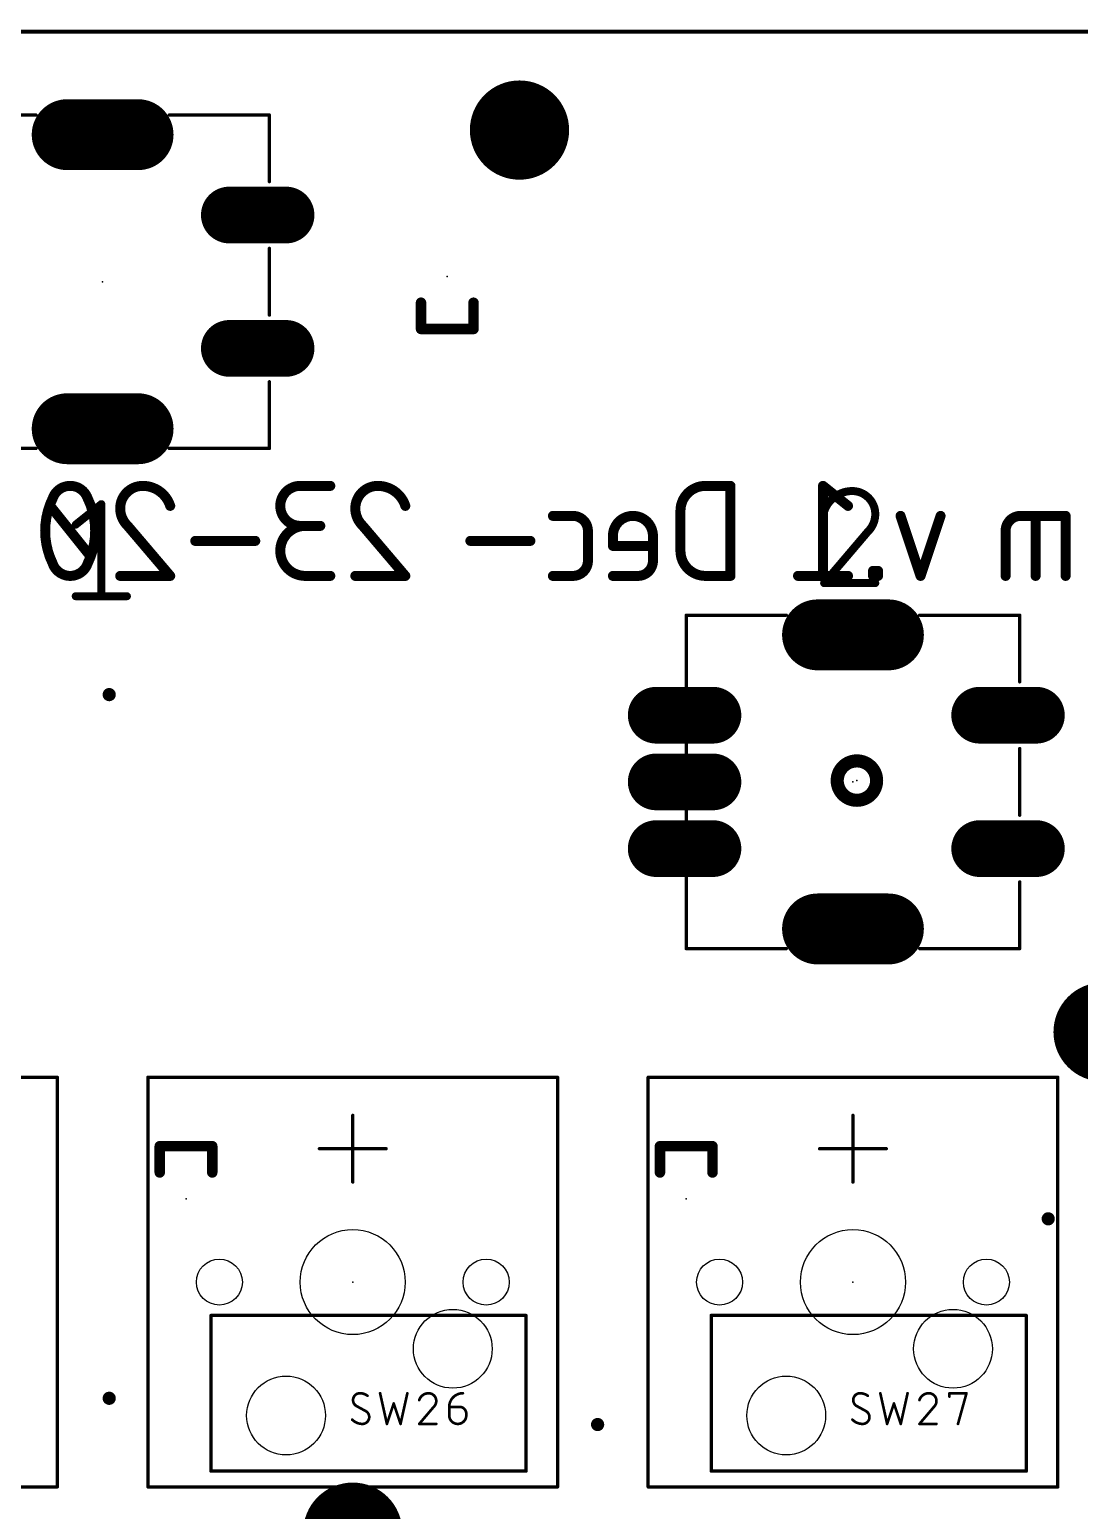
# Model space of a CAD drawing. Extents: x 0 to 305, y 0 to 96.
# Drawn here: x 206.8 to 246.7, y 38.9 to 95.3 of the extents above; entities that cross this region are included whole.
import ezdxf

# ---------------------------------------------------------------- set-up
doc = ezdxf.new("R2010")
doc.units = 0
for name, color, linetype in [('17', 110, 'CONTINUOUS'), ('18', 110, 'CONTINUOUS'), ('20', 31, 'CONTINUOUS'), ('21', 253, 'CONTINUOUS'), ('22', 253, 'CONTINUOUS'), ('23', 53, 'CONTINUOUS'), ('24', 53, 'CONTINUOUS'), ('39', 12, 'CONTINUOUS'), ('41', 12, 'CONTINUOUS')]:
    doc.layers.add(name, color=color, linetype=linetype)

# ---------------------------------------------------------------- blocks, each defined once
blk = doc.blocks.new('LONGP100')
at = {"const_width": 1}
blk.add_lwpolyline([(-0.5, 0), (0.5, 0)], dxfattribs=at)
at = {"const_width": 0.5}
for points in [[(-0.5, 0.25, 1), (-0.5, -0.25)], [(0.5, -0.25, 1), (0.5, 0.25)]]:
    blk.add_lwpolyline(points, format="xyb", dxfattribs=at)
blk = doc.blocks.new('OFFSETP100')
at = {"const_width": 1}
blk.add_lwpolyline([(0, 0), (1, 0)], dxfattribs=at)
at = {"const_width": 0.5}
for points in [[(0, 0.25, 1), (0, -0.25)], [(1, -0.25, 1), (1, 0.25)]]:
    blk.add_lwpolyline(points, format="xyb", dxfattribs=at)
blk = doc.blocks.new('ROUNDP')
at = {"const_width": 0.5}
blk.add_lwpolyline([(0, -0.25, 1), (0, 0.25, 1), (0, -0.25)], format="xyb", dxfattribs=at)
blk = doc.blocks.new('ROUNDV')
at = {"const_width": 0.5}
blk.add_lwpolyline([(0, -0.25, 1), (0, 0.25, 1), (0, -0.25)], format="xyb", dxfattribs=at)

msp = doc.modelspace()

# ---------------------------------------------------------------- linework, layer by layer
at = {"layer": '20'}
for points, const_width in [([(3.5, 95.25), (301.3, 95.25)], 0.1524), ([(211.25, 92.075), (207.85, 92.075)], 0.1), ([(207.85, 92.075), (207.85, 90.575)], 0.1), ([(211.25, 90.575), (211.25, 92.075)], 0.1), ([(207.85, 90.575), (211.25, 90.575)], 0.1), ([(207.85, 79.375), (207.85, 80.875)], 0.1), ([(207.85, 80.875), (211.25, 80.875)], 0.1), ([(211.25, 80.875), (211.25, 79.375)], 0.1), ([(211.25, 79.375), (207.85, 79.375)], 0.1), ([(239.825, 73.025), (236.425, 73.025)], 0.1), ([(236.425, 73.025), (236.425, 71.525)], 0.1), ([(239.825, 71.525), (239.825, 73.025)], 0.1), ([(236.425, 71.525), (239.825, 71.525)], 0.1), ([(236.425, 60.325), (236.425, 61.825)], 0.1), ([(236.425, 61.825), (239.825, 61.825)], 0.1), ([(239.825, 61.825), (239.825, 60.325)], 0.1), ([(239.825, 60.325), (236.425, 60.325)], 0.1)]:
    msp.add_lwpolyline(points, dxfattribs=dict(at, const_width=const_width))
at = {"layer": '20', "const_width": 0.05}
for points in [[(207.85, 92.1, 1), (207.85, 92.05)], [(207.875, 92.075, 1), (207.825, 92.075)], [(211.275, 92.075, 1), (211.225, 92.075)], [(211.25, 92.05, 1), (211.25, 92.1)], [(207.85, 90.6, 1), (207.85, 90.55)], [(207.825, 90.575, 1), (207.875, 90.575)], [(211.225, 90.575, 1), (211.275, 90.575)], [(211.25, 90.55, 1), (211.25, 90.6)], [(207.875, 80.875, 1), (207.825, 80.875)], [(207.85, 80.9, 1), (207.85, 80.85)], [(211.275, 80.875, 1), (211.225, 80.875)], [(211.25, 80.85, 1), (211.25, 80.9)], [(207.85, 79.4, 1), (207.85, 79.35)], [(207.825, 79.375, 1), (207.875, 79.375)], [(211.225, 79.375, 1), (211.275, 79.375)], [(211.25, 79.35, 1), (211.25, 79.4)], [(236.425, 73.05, 1), (236.425, 73)], [(236.45, 73.025, 1), (236.4, 73.025)], [(239.85, 73.025, 1), (239.8, 73.025)], [(239.825, 73, 1), (239.825, 73.05)], [(236.425, 71.55, 1), (236.425, 71.5)], [(236.4, 71.525, 1), (236.45, 71.525)], [(239.8, 71.525, 1), (239.85, 71.525)], [(239.825, 71.5, 1), (239.825, 71.55)], [(236.45, 61.825, 1), (236.4, 61.825)], [(236.425, 61.85, 1), (236.425, 61.8)], [(239.85, 61.825, 1), (239.8, 61.825)], [(239.825, 61.8, 1), (239.825, 61.85)], [(236.425, 60.35, 1), (236.425, 60.3)], [(236.4, 60.325, 1), (236.45, 60.325)], [(239.8, 60.325, 1), (239.85, 60.325)], [(239.825, 60.3, 1), (239.825, 60.35)]]:
    msp.add_lwpolyline(points, format="xyb", dxfattribs=at)
at = {"layer": '20'}
for centre, radius in [((219.075, 47.625), 2), ((238.125, 47.625), 2), ((213.995, 47.625), 0.8763), ((224.155, 47.625), 0.8763), ((233.045, 47.625), 0.8763), ((243.205, 47.625), 0.8763), ((222.885, 45.085), 1.5), ((241.935, 45.085), 1.5), ((216.535, 42.545), 1.5), ((235.585, 42.545), 1.5)]:
    msp.add_circle(centre, radius, dxfattribs=at)
at = {"layer": '21'}
for points, const_width in [([(238.0974, 77.7526, 0.3252), (237.0263, 76.9737)], 0.3048), ([(238.9737, 76.8763, 0.4142), (238.0974, 77.7526)], 0.3048), ([(238.0974, 77.8288, 1), (238.0974, 77.6764)], 0.1524), ([(238.0974, 77.6764, 1), (238.0974, 77.8288)], 0.1524), ([(209.5762, 77.2526, 1), (209.4238, 77.2526)], 0.1524), ([(209.5476, 77.1931, 1), (209.4524, 77.3121)], 0.1524), ([(236.9538, 76.9971, 1), (237.0988, 76.9502)], 0.1524), ([(238.6816, 76.1947, 0.2053), (238.9737, 76.8763)], 0.3048), ([(239.0499, 76.8763, 1), (238.8975, 76.8763)], 0.1524), ([(238.8975, 76.8763, 1), (239.0499, 76.8763)], 0.1524), ([(208.4787, 76.5332, 1), (208.5739, 76.4142)], 0.1524), ([(238.629, 76.2499, 1), (238.7341, 76.1396)], 0.1524), ([(238.7396, 76.1454, 1), (238.6235, 76.2441)], 0.1524), ([(208.5263, 73.8236, 1), (208.5263, 73.6712)], 0.1524), ([(210.4737, 73.6712, 1), (210.4737, 73.8236)], 0.1524), ([(237.0263, 74.3236, 1), (237.0263, 74.1712)], 0.1524), ([(236.9683, 74.2968, 1), (237.0844, 74.198)], 0.1524), ([(238.9737, 74.1712, 1), (238.9737, 74.3236)], 0.1524), ([(209.4238, 73.7474, 1), (209.5762, 73.7474)], 0.1524), ([(219.1068, 53.975, 1), (219.0433, 53.975)], 0.0635), ([(238.1567, 53.975, 1), (238.0933, 53.975)], 0.0635), ([(217.805, 52.7368, 1), (217.805, 52.6733)], 0.0635), ([(220.345, 52.6733, 1), (220.345, 52.7368)], 0.0635), ([(236.855, 52.7368, 1), (236.855, 52.6733)], 0.0635), ([(239.395, 52.6733, 1), (239.395, 52.7368)], 0.0635), ([(219.0433, 51.435, 1), (219.1068, 51.435)], 0.0635), ([(238.0933, 51.435, 1), (238.1567, 51.435)], 0.0635), ([(219.3457, 43.3922, 0.4142), (219.0861, 43.1326)], 0.1016), ([(219.6378, 43.2948, 0.1623), (219.3457, 43.3922)], 0.1016), ([(219.3457, 43.4176, 1), (219.3457, 43.3668)], 0.0508), ([(219.3457, 43.3668, 1), (219.3457, 43.4176)], 0.0508), ([(220.141, 43.3977, 1), (220.0914, 43.3867)], 0.0508), ([(221.1795, 43.3867, 1), (221.1299, 43.3977)], 0.0508), ([(221.9633, 43.3922, 0.3252), (221.6063, 43.1326)], 0.1016), ([(222.2554, 43.1001, 0.4142), (221.9633, 43.3922)], 0.1016), ([(221.9633, 43.4176, 1), (221.9633, 43.3668)], 0.0508), ([(221.9633, 43.3668, 1), (221.9633, 43.4176)], 0.0508), ([(223.2686, 43.3922, 0.4142), (222.7493, 42.8729)], 0.1016), ([(223.2686, 43.3668, 1), (223.2686, 43.4176)], 0.0508), ([(238.3957, 43.3922, 0.4142), (238.1361, 43.1326)], 0.1016), ([(238.6878, 43.2948, 0.1623), (238.3957, 43.3922)], 0.1016), ([(238.3957, 43.4176, 1), (238.3957, 43.3668)], 0.0508), ([(238.3957, 43.3668, 1), (238.3957, 43.4176)], 0.0508), ([(239.191, 43.3977, 1), (239.1414, 43.3867)], 0.0508), ([(240.2295, 43.3867, 1), (240.1799, 43.3977)], 0.0508), ([(241.0133, 43.3922, 0.3252), (240.6563, 43.1326)], 0.1016), ([(241.3054, 43.1001, 0.4142), (241.0133, 43.3922)], 0.1016), ([(241.0133, 43.4176, 1), (241.0133, 43.3668)], 0.0508), ([(241.0133, 43.3668, 1), (241.0133, 43.4176)], 0.0508), ([(241.8247, 43.3922, 1), (241.7739, 43.3922)], 0.0508), ([(241.7993, 43.4176, 1), (241.7993, 43.3668)], 0.0508), ([(242.4729, 43.3854, 1), (242.4239, 43.399)], 0.0508), ([(242.4484, 43.3668, 1), (242.4484, 43.4176)], 0.0508), ([(219.0861, 43.1326, 0.2656), (219.2159, 42.9054)], 0.1016), ([(219.1114, 43.1326, 1), (219.0607, 43.1326)], 0.0508), ([(219.0607, 43.1326, 1), (219.1114, 43.1326)], 0.0508), ([(219.228, 42.9277, 1), (219.2037, 42.8831)], 0.0508), ([(219.203, 42.8835, 1), (219.2288, 42.9272)], 0.0508), ([(219.6226, 43.2745, 1), (219.653, 43.3152)], 0.0508), ([(220.6595, 43.0108, 1), (220.6114, 42.9947)], 0.0508), ([(220.6595, 42.9947, 1), (220.6114, 43.0108)], 0.0508), ([(221.5821, 43.1404, 1), (221.6305, 43.1247)], 0.0508), ([(222.158, 42.8729, 0.2053), (222.2554, 43.1001)], 0.1016), ([(222.1405, 42.8913, 1), (222.1756, 42.8545)], 0.0508), ([(222.1774, 42.8565, 1), (222.1387, 42.8894)], 0.0508), ([(222.2808, 43.1001, 1), (222.23, 43.1001)], 0.0508), ([(222.23, 43.1001, 1), (222.2808, 43.1001)], 0.0508), ([(222.7493, 42.8983, 1), (222.7493, 42.8475)], 0.0508), ([(222.7747, 42.8729, 1), (222.7239, 42.8729)], 0.0508), ([(222.7239, 42.8729, 1), (222.7747, 42.8729)], 0.0508), ([(223.3984, 42.6133, 0.4142), (223.1388, 42.8729)], 0.1016), ([(223.1388, 42.8983, 1), (223.1388, 42.8475)], 0.0508), ([(223.1388, 42.8475, 1), (223.1388, 42.8983)], 0.0508), ([(238.1361, 43.1326, 0.2656), (238.2659, 42.9054)], 0.1016), ([(238.1614, 43.1326, 1), (238.1107, 43.1326)], 0.0508), ([(238.1107, 43.1326, 1), (238.1615, 43.1326)], 0.0508), ([(238.278, 42.9277, 1), (238.2537, 42.8831)], 0.0508), ([(238.253, 42.8835, 1), (238.2788, 42.9272)], 0.0508), ([(238.6726, 43.2745, 1), (238.703, 43.3152)], 0.0508), ([(239.7095, 43.0108, 1), (239.6614, 42.9947)], 0.0508), ([(239.7095, 42.9947, 1), (239.6614, 43.0108)], 0.0508), ([(240.6321, 43.1404, 1), (240.6805, 43.1247)], 0.0508), ([(241.208, 42.8729, 0.2053), (241.3054, 43.1001)], 0.1016), ([(241.1905, 42.8913, 1), (241.2256, 42.8545)], 0.0508), ([(241.2274, 42.8565, 1), (241.1887, 42.8894)], 0.0508), ([(241.3308, 43.1001, 1), (241.28, 43.1001)], 0.0508), ([(241.28, 43.1001, 1), (241.3308, 43.1001)], 0.0508), ([(241.7739, 43.2624, 1), (241.8247, 43.2624)], 0.0508), ([(219.0536, 42.3861, 0.2), (219.4431, 42.2238)], 0.1016), ([(219.0716, 42.404, 1), (219.0356, 42.3682)], 0.0508), ([(219.4431, 42.2238, 0.4142), (219.7027, 42.4834)], 0.1016), ([(219.7027, 42.4834, 0.2656), (219.5729, 42.7106)], 0.1016), ([(219.5858, 42.7325, 1), (219.56, 42.6887)], 0.0508), ([(219.5607, 42.6883, 1), (219.585, 42.7329)], 0.0508), ([(219.7281, 42.4834, 1), (219.6773, 42.4834)], 0.0508), ([(219.6773, 42.4834, 1), (219.7281, 42.4834)], 0.0508), ([(222.7493, 42.5484, 1), (223.3984, 42.5484)], 0.1016), ([(222.7747, 42.5484, 1), (222.7239, 42.5484)], 0.0508), ([(222.7239, 42.5484, 1), (222.7747, 42.5484)], 0.0508), ([(223.4238, 42.6133, 1), (223.373, 42.6133)], 0.0508), ([(223.373, 42.6133, 1), (223.4238, 42.6133)], 0.0508), ([(223.4238, 42.5484, 1), (223.373, 42.5484)], 0.0508), ([(223.373, 42.5484, 1), (223.4238, 42.5484)], 0.0508), ([(238.1036, 42.3861, 0.2), (238.4931, 42.2238)], 0.1016), ([(238.1216, 42.404, 1), (238.0856, 42.3682)], 0.0508), ([(238.4931, 42.2238, 0.4142), (238.7527, 42.4834)], 0.1016), ([(238.7527, 42.4834, 0.2656), (238.6229, 42.7106)], 0.1016), ([(238.6358, 42.7325, 1), (238.61, 42.6887)], 0.0508), ([(238.6107, 42.6883, 1), (238.635, 42.7329)], 0.0508), ([(238.7781, 42.4834, 1), (238.7273, 42.4834)], 0.0508), ([(238.7273, 42.4834, 1), (238.7781, 42.4834)], 0.0508), ([(219.4431, 42.2492, 1), (219.4431, 42.1984)], 0.0508), ([(219.4431, 42.1984, 1), (219.4431, 42.2492)], 0.0508), ([(220.3517, 42.2318, 1), (220.3999, 42.2158)], 0.0508), ([(220.351, 42.2183, 1), (220.4006, 42.2293)], 0.0508), ([(220.8703, 42.2293, 1), (220.9199, 42.2183)], 0.0508), ([(220.871, 42.2158, 1), (220.9192, 42.2318)], 0.0508), ([(221.5869, 42.2403, 1), (221.6256, 42.2073)], 0.0508), ([(221.6063, 42.2492, 1), (221.6063, 42.1984)], 0.0508), ([(222.2554, 42.1984, 1), (222.2554, 42.2492)], 0.0508), ([(238.4931, 42.2492, 1), (238.4931, 42.1984)], 0.0508), ([(238.4931, 42.1984, 1), (238.4931, 42.2492)], 0.0508), ([(239.4017, 42.2318, 1), (239.4499, 42.2158)], 0.0508), ([(239.401, 42.2183, 1), (239.4506, 42.2293)], 0.0508), ([(239.9203, 42.2293, 1), (239.9699, 42.2183)], 0.0508), ([(239.921, 42.2158, 1), (239.9692, 42.2318)], 0.0508), ([(240.6369, 42.2403, 1), (240.6756, 42.2073)], 0.0508), ([(240.6563, 42.2492, 1), (240.6563, 42.1984)], 0.0508), ([(241.3054, 42.1984, 1), (241.3054, 42.2492)], 0.0508), ([(242.0994, 42.2306, 1), (242.1483, 42.217)], 0.0508)]:
    msp.add_lwpolyline(points, format="xyb", dxfattribs=dict(at, const_width=const_width))
for points, const_width in [([(208.5263, 76.4737), (209.5, 77.2526)], 0.3048), ([(209.5, 77.2526), (209.5, 73.7474)], 0.3048), ([(238.6816, 76.1947), (237.0263, 74.2474)], 0.3048), ([(208.5263, 73.7474), (210.4737, 73.7474)], 0.3048), ([(237.0263, 74.2474), (238.9737, 74.2474)], 0.3048), ([(219.075, 51.435), (219.075, 53.975)], 0.127), ([(238.125, 51.435), (238.125, 53.975)], 0.127), ([(220.345, 52.705), (217.805, 52.705)], 0.127), ([(239.395, 52.705), (236.855, 52.705)], 0.127), ([(220.1162, 43.3922), (220.3758, 42.2238)], 0.1016), ([(220.8951, 42.2238), (221.1547, 43.3922)], 0.1016), ([(239.1662, 43.3922), (239.4258, 42.2238)], 0.1016), ([(239.9451, 42.2238), (240.2047, 43.3922)], 0.1016), ([(241.7993, 43.2624), (241.7993, 43.3922)], 0.1016), ([(241.7993, 43.3922), (242.4484, 43.3922)], 0.1016), ([(242.4484, 43.3922), (242.1238, 42.2238)], 0.1016), ([(219.5729, 42.7106), (219.2159, 42.9054)], 0.1016), ([(220.3758, 42.2238), (220.6355, 43.0027)], 0.1016), ([(220.6355, 43.0027), (220.8951, 42.2238)], 0.1016), ([(222.158, 42.8729), (221.6063, 42.2238)], 0.1016), ([(222.7493, 42.8729), (223.1388, 42.8729)], 0.1016), ([(222.7493, 42.5484), (222.7493, 42.8729)], 0.1016), ([(238.6229, 42.7106), (238.2659, 42.9054)], 0.1016), ([(239.4258, 42.2238), (239.6855, 43.0027)], 0.1016), ([(239.6855, 43.0027), (239.9451, 42.2238)], 0.1016), ([(241.208, 42.8729), (240.6563, 42.2238)], 0.1016), ([(223.3984, 42.6133), (223.3984, 42.5484)], 0.1016), ([(221.6063, 42.2238), (222.2554, 42.2238)], 0.1016), ([(240.6563, 42.2238), (241.3054, 42.2238)], 0.1016)]:
    msp.add_lwpolyline(points, dxfattribs=dict(at, const_width=const_width))
at = {"layer": '22'}
for points, const_width in [([(221.675, 83.925), (221.675, 84.925)], 0.4), ([(223.675, 84.925), (223.675, 83.925)], 0.4), ([(223.675, 83.925), (221.675, 83.925)], 0.4), ([(218.2199, 77.9495), (217.0769, 77.9495)], 0.381), ([(233.4599, 77.9495), (232.5074, 77.9495)], 0.381), ([(233.4599, 74.5205), (233.4599, 77.9495)], 0.381), ([(237.9366, 77.1875), (236.9841, 77.9495)], 0.381), ([(236.9841, 77.9495), (236.9841, 74.5205)], 0.381), ([(209.0759, 75.2825), (207.5519, 77.1875)], 0.381), ([(227.4591, 76.8065), (226.6971, 76.8065)], 0.381), ([(231.5549, 76.997), (231.5549, 75.473)], 0.381), ([(240.6989, 74.5205), (239.9369, 76.8065)], 0.381), ([(241.4609, 76.8065), (240.6989, 74.5205)], 0.381), ([(246.2234, 76.8065), (244.5089, 76.8065)], 0.381), ([(245.0804, 74.5205), (245.0804, 76.8065)], 0.381), ([(246.2234, 74.5205), (246.2234, 76.8065)], 0.381), ([(210.5046, 76.4255), (212.1239, 74.5205)], 0.381), ([(217.0769, 76.4255), (217.8389, 76.4255)], 0.381), ([(219.4581, 76.4255), (221.0774, 74.5205)], 0.381), ([(228.0306, 75.092), (228.0306, 76.235)], 0.381), ([(228.9831, 76.0445), (228.9831, 75.6635)], 0.381), ([(230.5071, 75.092), (230.5071, 76.0445)], 0.381), ([(243.9374, 76.235), (243.9374, 74.5205)], 0.381), ([(215.3624, 75.854), (213.0764, 75.854)], 0.381), ([(225.8399, 75.854), (223.5539, 75.854)], 0.381), ([(228.9831, 75.6635), (230.5071, 75.6635)], 0.381), ([(212.1239, 74.5205), (210.2189, 74.5205)], 0.381), ([(218.2199, 74.5205), (217.2674, 74.5205)], 0.381), ([(221.0774, 74.5205), (219.1724, 74.5205)], 0.381), ([(226.6971, 74.5205), (227.4591, 74.5205)], 0.381), ([(228.9831, 74.5205), (229.9356, 74.5205)], 0.381), ([(232.5074, 74.5205), (233.4599, 74.5205)], 0.381), ([(237.9366, 74.5205), (236.0316, 74.5205)], 0.381), ([(239.0796, 74.711), (238.8891, 74.711)], 0.381), ([(238.8891, 74.711), (238.8891, 74.5205)], 0.381), ([(238.8891, 74.5205), (239.0796, 74.5205)], 0.381), ([(239.0796, 74.5205), (239.0796, 74.711)], 0.381), ([(211.725, 51.8), (211.725, 52.8)], 0.4), ([(211.725, 52.8), (213.725, 52.8)], 0.4), ([(213.725, 52.8), (213.725, 51.8)], 0.4), ([(230.775, 51.8), (230.775, 52.8)], 0.4), ([(230.775, 52.8), (232.775, 52.8)], 0.4), ([(232.775, 52.8), (232.775, 51.8)], 0.4)]:
    msp.add_lwpolyline(points, dxfattribs=dict(at, const_width=const_width))
for points, const_width in [([(221.775, 84.925, 1), (221.575, 84.925)], 0.2), ([(223.775, 84.925, 1), (223.575, 84.925)], 0.2), ([(221.675, 84.025, 1), (221.675, 83.825)], 0.2), ([(223.675, 83.825, 1), (223.675, 84.025)], 0.2), ([(221.575, 83.925, 1), (221.775, 83.925)], 0.2), ([(223.575, 83.925, 1), (223.775, 83.925)], 0.2), ([(208.3139, 77.9495, 0.3205), (207.6471, 77.4733)], 0.381), ([(208.9806, 77.4733, 0.3205), (208.3139, 77.9495)], 0.381), ([(208.3139, 78.0447, 1), (208.3139, 77.8543)], 0.1905), ([(208.3139, 77.8543, 1), (208.3139, 78.0447)], 0.1905), ([(211.0761, 77.9495, 0.4142), (210.2189, 77.0923)], 0.381), ([(212.1239, 77.1875, 0.3252), (211.0761, 77.9495)], 0.381), ([(211.0761, 78.0447, 1), (211.0761, 77.8543)], 0.1905), ([(211.0761, 77.8543, 1), (211.0761, 78.0447)], 0.1905), ([(217.0769, 77.9495, 1), (217.0769, 76.4255)], 0.381), ([(217.0769, 78.0447, 1), (217.0769, 77.8543)], 0.1905), ([(217.0769, 77.8543, 1), (217.0769, 78.0447)], 0.1905), ([(218.2199, 77.8543, 1), (218.2199, 78.0447)], 0.1905), ([(220.0296, 77.9495, 0.4142), (219.1724, 77.0923)], 0.381), ([(221.0774, 77.1875, 0.3252), (220.0296, 77.9495)], 0.381), ([(220.0296, 78.0447, 1), (220.0296, 77.8543)], 0.1905), ([(220.0296, 77.8543, 1), (220.0296, 78.0447)], 0.1905), ([(232.5074, 77.9495, 0.4142), (231.5549, 76.997)], 0.381), ([(232.5074, 78.0447, 1), (232.5074, 77.8543)], 0.1905), ([(232.5074, 77.8543, 1), (232.5074, 78.0447)], 0.1905), ([(233.5551, 77.9495, 1), (233.3646, 77.9495)], 0.1905), ([(233.4599, 77.8543, 1), (233.4599, 78.0447)], 0.1905), ([(237.0436, 78.0239, 1), (236.9246, 77.8751)], 0.1905), ([(237.0794, 77.9495, 1), (236.8889, 77.9495)], 0.1905), ([(207.6471, 77.4733, 0.1139), (207.3614, 76.235)], 0.381), ([(207.6263, 77.247, 1), (207.4775, 77.128)], 0.1905), ([(207.557, 77.5041, 1), (207.7372, 77.4424)], 0.1905), ([(207.7327, 77.4315, 1), (207.5615, 77.515)], 0.1905), ([(209.2664, 76.235, 0.1139), (208.9806, 77.4733)], 0.381), ([(209.0662, 77.515, 1), (208.895, 77.4315)], 0.1905), ([(208.8905, 77.4424, 1), (209.0707, 77.5041)], 0.1905), ([(210.3141, 77.0923, 1), (210.1236, 77.0922)], 0.1905), ([(210.2189, 77.0923, 0.2053), (210.5046, 76.4255)], 0.381), ([(212.0333, 77.1582, 1), (212.2145, 77.2168)], 0.1905), ([(219.2676, 77.0923, 1), (219.0771, 77.0922)], 0.1905), ([(219.1724, 77.0923, 0.2053), (219.4581, 76.4255)], 0.381), ([(220.9868, 77.1582, 1), (221.168, 77.2168)], 0.1905), ([(237.8771, 77.1131, 1), (237.9961, 77.2619)], 0.1905), ([(210.1236, 77.0923, 1), (210.3141, 77.0923)], 0.1905), ([(219.0771, 77.0923, 1), (219.2676, 77.0923)], 0.1905), ([(226.6971, 76.9017, 1), (226.6971, 76.7113)], 0.1905), ([(228.0306, 76.235, 0.4142), (227.4591, 76.8065)], 0.381), ([(227.4591, 76.9017, 1), (227.4591, 76.7113)], 0.1905), ([(227.4591, 76.7113, 1), (227.4591, 76.9017)], 0.1905), ([(230.5071, 76.0445, 1), (228.9831, 76.0445)], 0.381), ([(231.6501, 76.997, 1), (231.4596, 76.997)], 0.1905), ([(231.4596, 76.997, 1), (231.6501, 76.997)], 0.1905), ([(240.0272, 76.8366, 1), (239.8465, 76.7764)], 0.1905), ([(241.5512, 76.7764, 1), (241.3705, 76.8366)], 0.1905), ([(244.5089, 76.8065, 0.4142), (243.9374, 76.235)], 0.381), ([(244.5089, 76.9017, 1), (244.5089, 76.7113)], 0.1905), ([(244.5089, 76.7113, 1), (244.5089, 76.9017)], 0.1905), ([(245.1756, 76.8065, 1), (244.9851, 76.8065)], 0.1905), ([(246.3186, 76.8065, 1), (246.1281, 76.8065)], 0.1905), ([(246.2234, 76.7113, 1), (246.2234, 76.9017)], 0.1905), ([(207.3614, 76.235, 0.1139), (207.6471, 74.9968)], 0.381), ([(207.4566, 76.235, 1), (207.2661, 76.235)], 0.1905), ([(207.2661, 76.235, 1), (207.4566, 76.235)], 0.1905), ([(208.9806, 74.9968, 0.1139), (209.2664, 76.235)], 0.381), ([(209.3616, 76.235, 1), (209.1711, 76.235)], 0.1905), ([(209.1711, 76.235, 1), (209.3616, 76.235)], 0.1905), ([(210.5772, 76.4872, 1), (210.4321, 76.3638)], 0.1905), ([(210.4389, 76.3565, 1), (210.5703, 76.4945)], 0.1905), ([(217.2674, 76.4255, 1), (217.2674, 74.5205)], 0.381), ([(217.0769, 76.5207, 1), (217.0769, 76.3303)], 0.1905), ([(217.0769, 76.3303, 1), (217.0769, 76.5207)], 0.1905), ([(217.2674, 76.3303, 1), (217.2674, 76.5207)], 0.1905), ([(217.8389, 76.3303, 1), (217.8389, 76.5207)], 0.1905), ([(219.5307, 76.4872, 1), (219.3856, 76.3638)], 0.1905), ([(219.3924, 76.3565, 1), (219.5238, 76.4945)], 0.1905), ([(228.1259, 76.235, 1), (227.9354, 76.235)], 0.1905), ([(227.9354, 76.235, 1), (228.1259, 76.235)], 0.1905), ([(229.0784, 76.0445, 1), (228.8879, 76.0445)], 0.1905), ([(228.8879, 76.0445, 1), (229.0784, 76.0445)], 0.1905), ([(230.6024, 76.0445, 1), (230.4119, 76.0445)], 0.1905), ([(230.4119, 76.0445, 1), (230.6024, 76.0445)], 0.1905), ([(244.0326, 76.235, 1), (243.8421, 76.235)], 0.1905), ([(243.8421, 76.235, 1), (244.0326, 76.235)], 0.1905), ([(213.0764, 75.9492, 1), (213.0764, 75.7588)], 0.1905), ([(215.3624, 75.7588, 1), (215.3624, 75.9492)], 0.1905), ([(223.5539, 75.9492, 1), (223.5539, 75.7588)], 0.1905), ([(225.8399, 75.7588, 1), (225.8399, 75.9492)], 0.1905), ([(228.9831, 75.7587, 1), (228.9831, 75.5683)], 0.1905), ([(228.8879, 75.6635, 1), (229.0784, 75.6635)], 0.1905), ([(230.5071, 75.5683, 1), (230.5071, 75.7587)], 0.1905), ([(231.6501, 75.473, 1), (231.4596, 75.473)], 0.1905), ([(231.5549, 75.473, 0.4142), (232.5074, 74.5205)], 0.381), ([(207.6471, 74.9968, 0.3205), (208.3139, 74.5205)], 0.381), ([(207.7372, 75.0276, 1), (207.557, 74.9659)], 0.1905), ([(207.5615, 74.955, 1), (207.7327, 75.0385)], 0.1905), ([(208.3139, 74.5205, 0.3205), (208.9806, 74.9968)], 0.381), ([(208.895, 75.0385, 1), (209.0662, 74.955)], 0.1905), ([(209.0707, 74.9659, 1), (208.8905, 75.0276)], 0.1905), ([(209.0015, 75.223, 1), (209.1503, 75.342)], 0.1905), ([(227.4591, 74.5205, 0.4142), (228.0306, 75.092)], 0.381), ([(228.1259, 75.092, 1), (227.9354, 75.092)], 0.1905), ([(227.9354, 75.092, 1), (228.1259, 75.092)], 0.1905), ([(229.9356, 74.5205, 0.4142), (230.5071, 75.092)], 0.381), ([(230.6024, 75.092, 1), (230.4119, 75.092)], 0.1905), ([(230.4119, 75.092, 1), (230.6024, 75.092)], 0.1905), ([(231.4596, 75.473, 1), (231.6501, 75.473)], 0.1905), ([(208.3139, 74.6157, 1), (208.3139, 74.4253)], 0.1905), ([(208.3139, 74.4253, 1), (208.3139, 74.6157)], 0.1905), ([(210.2189, 74.6157, 1), (210.2189, 74.4253)], 0.1905), ([(212.0513, 74.4588, 1), (212.1964, 74.5822)], 0.1905), ([(212.1239, 74.4253, 1), (212.1239, 74.6157)], 0.1905), ([(217.2674, 74.6157, 1), (217.2674, 74.4253)], 0.1905), ([(217.2674, 74.4253, 1), (217.2674, 74.6157)], 0.1905), ([(218.2199, 74.4253, 1), (218.2199, 74.6157)], 0.1905), ([(219.1724, 74.6157, 1), (219.1724, 74.4253)], 0.1905), ([(221.0048, 74.4588, 1), (221.1499, 74.5822)], 0.1905), ([(221.0774, 74.4253, 1), (221.0774, 74.6157)], 0.1905), ([(226.6971, 74.6157, 1), (226.6971, 74.4253)], 0.1905), ([(227.4591, 74.6157, 1), (227.4591, 74.4253)], 0.1905), ([(227.4591, 74.4253, 1), (227.4591, 74.6157)], 0.1905), ([(228.9831, 74.6157, 1), (228.9831, 74.4253)], 0.1905), ([(229.9356, 74.6157, 1), (229.9356, 74.4253)], 0.1905), ([(229.9356, 74.4253, 1), (229.9356, 74.6157)], 0.1905), ([(232.5074, 74.6157, 1), (232.5074, 74.4253)], 0.1905), ([(232.5074, 74.4253, 1), (232.5074, 74.6157)], 0.1905), ([(233.3646, 74.5205, 1), (233.5551, 74.5205)], 0.1905), ([(233.4599, 74.4253, 1), (233.4599, 74.6157)], 0.1905), ([(236.0316, 74.6157, 1), (236.0316, 74.4253)], 0.1905), ([(236.8889, 74.5205, 1), (237.0794, 74.5205)], 0.1905), ([(237.9366, 74.4253, 1), (237.9366, 74.6157)], 0.1905), ([(238.9844, 74.711, 1), (238.7939, 74.711)], 0.1905), ([(238.8891, 74.8062, 1), (238.8891, 74.6158)], 0.1905), ([(238.8891, 74.6157, 1), (238.8891, 74.4253)], 0.1905), ([(238.7939, 74.5205, 1), (238.9844, 74.5205)], 0.1905), ([(239.1749, 74.711, 1), (238.9844, 74.711)], 0.1905), ([(238.9844, 74.5205, 1), (239.1749, 74.5205)], 0.1905), ([(239.0796, 74.6158, 1), (239.0796, 74.8062)], 0.1905), ([(239.0796, 74.4253, 1), (239.0796, 74.6157)], 0.1905), ([(240.6085, 74.5506, 1), (240.7892, 74.4904)], 0.1905), ([(240.6085, 74.4904, 1), (240.7892, 74.5506)], 0.1905), ([(243.8421, 74.5205, 1), (244.0326, 74.5205)], 0.1905), ([(244.9851, 74.5205, 1), (245.1756, 74.5205)], 0.1905), ([(246.1281, 74.5205, 1), (246.3186, 74.5205)], 0.1905), ([(211.825, 52.8, 1), (211.625, 52.8)], 0.2), ([(211.725, 52.9, 1), (211.725, 52.7)], 0.2), ([(213.825, 52.8, 1), (213.625, 52.8)], 0.2), ([(213.725, 52.7, 1), (213.725, 52.9)], 0.2), ([(230.875, 52.8, 1), (230.675, 52.8)], 0.2), ([(230.775, 52.9, 1), (230.775, 52.7)], 0.2), ([(232.875, 52.8, 1), (232.675, 52.8)], 0.2), ([(232.775, 52.7, 1), (232.775, 52.9)], 0.2), ([(211.625, 51.8, 1), (211.825, 51.8)], 0.2), ([(213.625, 51.8, 1), (213.825, 51.8)], 0.2), ([(230.675, 51.8, 1), (230.875, 51.8)], 0.2), ([(232.675, 51.8, 1), (232.875, 51.8)], 0.2)]:
    msp.add_lwpolyline(points, format="xyb", dxfattribs=dict(at, const_width=const_width))
at = {"layer": '23'}
for p in [(225.425, 91.5), (209.55, 85.725), (238.125, 66.675), (238.275, 66.725), (219.075, 47.625), (238.125, 47.625)]:
    msp.add_point(p, dxfattribs=at)
at = {"layer": '24'}
for p in [(222.675, 85.925), (212.725, 50.8), (231.775, 50.8)]:
    msp.add_point(p, dxfattribs=at)
at = {"layer": '39', "const_width": 0.127}
for points in [[(203.2, 92.075), (207.01, 92.075)], [(212.09, 92.075), (215.9, 92.075)], [(215.9, 92.075), (215.9, 89.535)], [(215.9, 84.455), (215.9, 86.995)], [(215.9, 79.375), (215.9, 81.915)], [(207.01, 79.375), (203.2, 79.375)], [(215.9, 79.375), (212.09, 79.375)], [(231.775, 60.325), (231.775, 73.025)], [(231.775, 73.025), (235.585, 73.025)], [(240.665, 73.025), (244.475, 73.025)], [(244.475, 73.025), (244.475, 70.485)], [(244.475, 65.405), (244.475, 67.945)], [(244.475, 60.325), (244.475, 62.865)], [(235.585, 60.325), (231.775, 60.325)], [(244.475, 60.325), (240.665, 60.325)], [(192.225, 55.425), (207.825, 55.425)], [(207.825, 55.425), (207.825, 39.825)], [(211.275, 39.825), (211.275, 55.425)], [(211.275, 55.425), (226.875, 55.425)], [(226.875, 55.425), (226.875, 39.825)], [(230.325, 39.825), (230.325, 55.425)], [(230.325, 55.425), (245.925, 55.425)], [(245.925, 55.425), (245.925, 39.825)], [(225.675, 46.355), (213.675, 46.355)], [(213.675, 46.355), (213.675, 40.425)], [(225.675, 40.425), (225.675, 46.355)], [(244.725, 46.355), (232.725, 46.355)], [(232.725, 46.355), (232.725, 40.425)], [(244.725, 40.425), (244.725, 46.355)], [(213.675, 40.425), (225.675, 40.425)], [(232.725, 40.425), (244.725, 40.425)], [(207.825, 39.825), (192.225, 39.825)], [(226.875, 39.825), (211.275, 39.825)], [(245.925, 39.825), (230.325, 39.825)]]:
    msp.add_lwpolyline(points, dxfattribs=at)
at = {"layer": '39'}
for points, const_width in [([(207.01, 92.0433, 1), (207.01, 92.1068)], 0.0635), ([(212.09, 92.1068, 1), (212.09, 92.0433)], 0.0635), ([(215.9317, 92.075, 1), (215.8683, 92.075)], 0.0635), ([(215.9, 92.0433, 1), (215.9, 92.1068)], 0.0635), ([(215.8683, 89.535, 1), (215.9317, 89.535)], 0.0635), ([(215.9317, 86.995, 1), (215.8683, 86.995)], 0.0635), ([(215.8683, 84.455, 1), (215.9317, 84.455)], 0.0635), ([(215.9317, 81.915, 1), (215.8683, 81.915)], 0.0635), ([(207.01, 79.3432, 1), (207.01, 79.4068)], 0.0635), ([(212.09, 79.4068, 1), (212.09, 79.3432)], 0.0635), ([(215.8683, 79.375, 1), (215.9317, 79.375)], 0.0635), ([(215.9, 79.3432, 1), (215.9, 79.4068)], 0.0635), ([(231.775, 73.0568, 1), (231.775, 72.9933)], 0.0635), ([(231.8067, 73.025, 1), (231.7433, 73.025)], 0.0635), ([(235.585, 72.9933, 1), (235.585, 73.0568)], 0.0635), ([(240.665, 73.0568, 1), (240.665, 72.9933)], 0.0635), ([(244.5068, 73.025, 1), (244.4433, 73.025)], 0.0635), ([(244.475, 72.9933, 1), (244.475, 73.0568)], 0.0635), ([(244.4433, 70.485, 1), (244.5068, 70.485)], 0.0635), ([(238.275, 67.475, 0.4142), (237.525, 66.725)], 0.5), ([(239.025, 66.725, 0.4142), (238.275, 67.475)], 0.5), ([(238.275, 67.6, 1), (238.275, 67.35)], 0.25), ([(238.275, 67.35, 1), (238.275, 67.6)], 0.25), ([(244.5068, 67.945, 1), (244.4433, 67.945)], 0.0635), ([(237.525, 66.725, 0.4142), (238.275, 65.975)], 0.5), ([(237.65, 66.725, 1), (237.4, 66.725)], 0.25), ([(237.4, 66.725, 1), (237.65, 66.725)], 0.25), ([(238.275, 65.975, 0.4142), (239.025, 66.725)], 0.5), ([(239.15, 66.725, 1), (238.9, 66.725)], 0.25), ([(238.9, 66.725, 1), (239.15, 66.725)], 0.25), ([(238.275, 66.1, 1), (238.275, 65.85)], 0.25), ([(238.275, 65.85, 1), (238.275, 66.1)], 0.25), ([(244.4433, 65.405, 1), (244.5068, 65.405)], 0.0635), ([(244.5068, 62.865, 1), (244.4433, 62.865)], 0.0635), ([(231.775, 60.3568, 1), (231.775, 60.2933)], 0.0635), ([(231.7433, 60.325, 1), (231.8067, 60.325)], 0.0635), ([(235.585, 60.2933, 1), (235.585, 60.3568)], 0.0635), ([(240.665, 60.3568, 1), (240.665, 60.2933)], 0.0635), ([(244.4433, 60.325, 1), (244.5068, 60.325)], 0.0635), ([(244.475, 60.2933, 1), (244.475, 60.3568)], 0.0635), ([(207.8568, 55.425, 1), (207.7933, 55.425)], 0.0635), ([(207.825, 55.3933, 1), (207.825, 55.4568)], 0.0635), ([(211.275, 55.4568, 1), (211.275, 55.3933)], 0.0635), ([(211.3067, 55.425, 1), (211.2433, 55.425)], 0.0635), ([(226.9067, 55.425, 1), (226.8433, 55.425)], 0.0635), ([(226.875, 55.3933, 1), (226.875, 55.4568)], 0.0635), ([(230.325, 55.4568, 1), (230.325, 55.3933)], 0.0635), ([(230.3568, 55.425, 1), (230.2933, 55.425)], 0.0635), ([(245.9567, 55.425, 1), (245.8933, 55.425)], 0.0635), ([(245.925, 55.3933, 1), (245.925, 55.4568)], 0.0635), ([(213.675, 46.3868, 1), (213.675, 46.3233)], 0.0635), ([(213.7067, 46.355, 1), (213.6433, 46.355)], 0.0635), ([(225.7067, 46.355, 1), (225.6433, 46.355)], 0.0635), ([(225.675, 46.3233, 1), (225.675, 46.3868)], 0.0635), ([(232.725, 46.3868, 1), (232.725, 46.3233)], 0.0635), ([(232.7568, 46.355, 1), (232.6933, 46.355)], 0.0635), ([(244.7568, 46.355, 1), (244.6933, 46.355)], 0.0635), ([(244.725, 46.3233, 1), (244.725, 46.3868)], 0.0635), ([(213.675, 40.4568, 1), (213.675, 40.3933)], 0.0635), ([(213.6433, 40.425, 1), (213.7067, 40.425)], 0.0635), ([(225.6433, 40.425, 1), (225.7067, 40.425)], 0.0635), ([(225.675, 40.3933, 1), (225.675, 40.4568)], 0.0635), ([(232.725, 40.4568, 1), (232.725, 40.3933)], 0.0635), ([(232.6933, 40.425, 1), (232.7568, 40.425)], 0.0635), ([(244.6933, 40.425, 1), (244.7568, 40.425)], 0.0635), ([(244.725, 40.3933, 1), (244.725, 40.4568)], 0.0635), ([(207.7933, 39.825, 1), (207.8568, 39.825)], 0.0635), ([(207.825, 39.7933, 1), (207.825, 39.8568)], 0.0635), ([(211.275, 39.8568, 1), (211.275, 39.7933)], 0.0635), ([(211.2433, 39.825, 1), (211.3067, 39.825)], 0.0635), ([(226.8433, 39.825, 1), (226.9067, 39.825)], 0.0635), ([(226.875, 39.7933, 1), (226.875, 39.8568)], 0.0635), ([(230.325, 39.8568, 1), (230.325, 39.7933)], 0.0635), ([(230.2933, 39.825, 1), (230.3568, 39.825)], 0.0635), ([(245.8933, 39.825, 1), (245.9567, 39.825)], 0.0635), ([(245.925, 39.7933, 1), (245.925, 39.8568)], 0.0635)]:
    msp.add_lwpolyline(points, format="xyb", dxfattribs=dict(at, const_width=const_width))
at = {"layer": '41'}
for points, const_width in [([(238.275, 67.475, 0.4142), (237.525, 66.725)], 0.4826), ([(239.025, 66.725, 0.4142), (238.275, 67.475)], 0.4826), ([(238.275, 67.5957, 1), (238.275, 67.3544)], 0.2413), ([(238.275, 67.3544, 1), (238.275, 67.5957)], 0.2413), ([(237.6457, 66.725, 1), (237.4043, 66.725)], 0.2413), ([(237.4043, 66.725, 1), (237.6457, 66.725)], 0.2413), ([(237.525, 66.725, 0.4142), (238.275, 65.975)], 0.4826), ([(238.275, 65.975, 0.4142), (239.025, 66.725)], 0.4826), ([(239.1457, 66.725, 1), (238.9043, 66.725)], 0.2413), ([(238.9043, 66.725, 1), (239.1457, 66.725)], 0.2413), ([(238.275, 66.0957, 1), (238.275, 65.8544)], 0.2413), ([(238.275, 65.8544, 1), (238.275, 66.0957)], 0.2413)]:
    msp.add_lwpolyline(points, format="xyb", dxfattribs=dict(at, const_width=const_width))

# ---------------------------------------------------------------- block references
at = {"layer": '17'}
for name, p, xscale, yscale in [('ROUNDP', (225.425, 91.5), 3.78, 3.78), ('ROUNDP', (225.425, 91.5), 3.78, 3.78), ('OFFSETP100', (230.632, 69.215), 2.16, 2.16), ('OFFSETP100', (230.632, 69.215), 2.16, 2.16), ('OFFSETP100', (230.632, 66.675), 2.16, 2.16), ('OFFSETP100', (230.632, 66.675), 2.16, 2.16), ('OFFSETP100', (230.632, 64.135), 2.16, 2.16), ('OFFSETP100', (230.632, 64.135), 2.16, 2.16), ('ROUNDP', (247.65, 57.15), 3.78, 3.78), ('ROUNDP', (247.65, 57.15), 3.78, 3.78), ('ROUNDP', (219.075, 38.1), 3.78, 3.78), ('ROUNDP', (219.075, 38.1), 3.78, 3.78)]:
    msp.add_blockref(name, p, dxfattribs=dict(at, xscale=xscale, yscale=yscale))
at = {"layer": '17', "rotation": 180}
for name, p, xscale, yscale in [('LONGP100', (209.55, 91.325), 2.7, 2.7), ('LONGP100', (209.55, 91.325), 2.7, 2.7), ('OFFSETP100', (216.535, 88.265), 2.16, 2.16), ('OFFSETP100', (216.535, 88.265), 2.16, 2.16), ('OFFSETP100', (216.535, 83.185), 2.16, 2.16), ('OFFSETP100', (216.535, 83.185), 2.16, 2.16), ('LONGP100', (209.55, 80.125), 2.7, 2.7), ('LONGP100', (209.55, 80.125), 2.7, 2.7), ('LONGP100', (238.125, 72.275), 2.7, 2.7), ('LONGP100', (238.125, 72.275), 2.7, 2.7), ('OFFSETP100', (245.11, 69.215), 2.16, 2.16), ('OFFSETP100', (245.11, 69.215), 2.16, 2.16), ('OFFSETP100', (245.11, 64.135), 2.16, 2.16), ('OFFSETP100', (245.11, 64.135), 2.16, 2.16), ('LONGP100', (238.125, 61.075), 2.7, 2.7), ('LONGP100', (238.125, 61.075), 2.7, 2.7)]:
    msp.add_blockref(name, p, dxfattribs=dict(at, xscale=xscale, yscale=yscale))
at = {"layer": '18', "xscale": 0.5024, "yscale": 0.5024}
for p in [(209.8, 70), (209.8, 70), (245.56, 50.0352), (245.56, 50.0352), (209.8, 43.2), (209.8, 43.2), (228.4, 42.2), (228.4, 42.2)]:
    msp.add_blockref('ROUNDV', p, dxfattribs=at)

doc.saveas('drawing.dxf')
